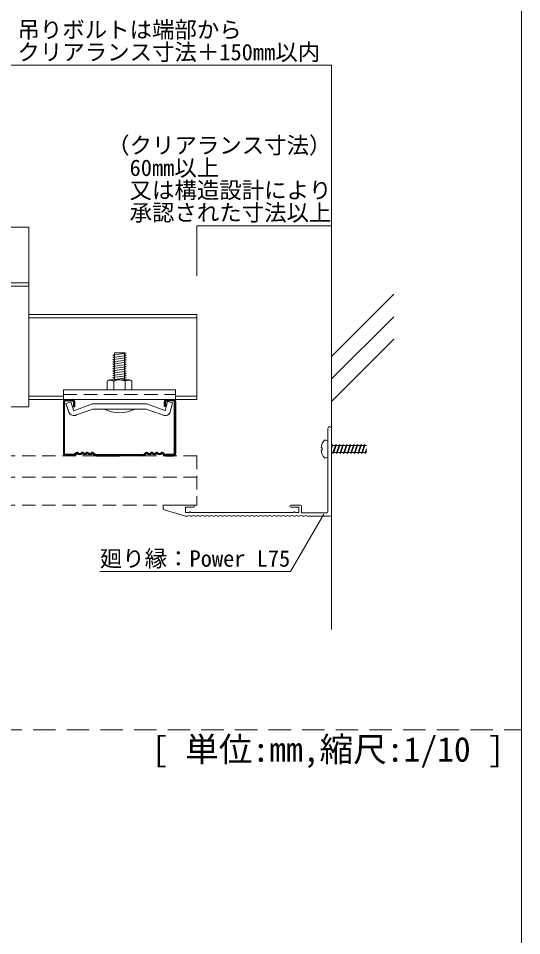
# Model space of a CAD drawing. Units: millimetres on the paper, enlarged 30 times, with parts at other scales. Extents: x -5790 to 5910, y -4184 to 4114.
# Drawn here: x 4563 to 5910, y -1687 to 767 of the extents above; entities that cross this region are included whole.
import ezdxf
from ezdxf.enums import TextEntityAlignment as Align

# ---------------------------------------------------------------- set-up
doc = ezdxf.new("R2010")
doc.units = ezdxf.units.MM
doc.header["$LTSCALE"] = 30
doc.linetypes.add('DASHED1', pattern=[1.8, 1.2, -0.6])
doc.linetypes.add('DASHED2', pattern=[3, 2, -1])
for name, color, linetype, lineweight in [('1-1_吊り材', 7, 'Continuous', 18), ('1-2_野縁受け', 3, 'Continuous', 18), ('1-3_野縁', 2, 'Continuous', 25), ('1-5_寸法', 4, 'Continuous', 9), ('1-6_文字', 7, 'Continuous', 18), ('1-9_躯体', 4, 'Continuous', 9), ('1-A_クリップ', 7, 'Continuous', 18), ('1-B_ビス', 3, 'Continuous', 18), ('1-C_パネル', 7, 'DASHED1', 18), ('1-D_見切り', 4, 'Continuous', 9), ('F-2', 3, 'Continuous', 18), ('F-6_文字', 7, 'Continuous', 18)]:
    doc.layers.add(name, color=color, linetype=linetype, lineweight=lineweight)
doc.styles.add('ＭＳ ゴシック', font='')
doc.styles.get('ＭＳ ゴシック').set_extended_font_data('MS Gothic')

msp = doc.modelspace()

# ---------------------------------------------------------------- linework, layer by layer
at = {"layer": '1-1_吊り材'}
for p, q in [((4410.8, 58.92), (4590.8, 58.92)), ((4410.8, 50.62), (4590.8, 50.62)), ((4590.8, -272.28), (4410.8, -272.28))]:
    msp.add_line(p, q, dxfattribs=at)
msp.add_lwpolyline([(4410.8, 207.72), (4590.8, 207.72), (4590.8, -272.28)], dxfattribs=at)
at = {"layer": '1-2_野縁受け'}
for p, q in [((4590.8, -25.08), (5040.8, -25.08)), ((4590.8, -34.68), (5040.8, -34.68)), ((4590.8, -243.48), (4683.96, -243.48)), ((4983.96, -243.48), (5040.8, -243.48)), ((4590.8, -253.08), (4683.96, -253.08))]:
    msp.add_line(p, q, dxfattribs=at)
msp.add_lwpolyline([(4983.96, -253.08), (5040.8, -253.08), (5040.8, -25.08)], dxfattribs=at)
at = {"layer": '1-3_野縁'}
for p, q in [((4683.96, -259.08), (4683.96, -396.82)), ((4686.96, -396.82), (4686.96, -259.08)), ((4689.96, -253.08), (4707.96, -253.08)), ((4707.96, -256.08), (4689.96, -256.08)), ((4710.96, -259.08), (4710.97, -271.08)), ((4713.97, -271.08), (4713.96, -259.08)), ((4953.96, -271.08), (4953.96, -259.08)), ((4956.96, -259.08), (4956.96, -271.08)), ((4959.96, -253.08), (4977.96, -253.08)), ((4977.96, -256.08), (4959.96, -256.08)), ((4980.96, -396.82), (4980.96, -259.08)), ((4983.96, -259.08), (4983.96, -396.82)), ((4710.97, -271.08), (4713.97, -271.08)), ((4956.96, -271.08), (4953.96, -271.08)), ((4689.96, -400.08), (4711.52, -400.08)), ((4711.52, -400.08), (4690.01, -400.08)), ((4711.52, -403.08), (4690.01, -403.08)), ((4711.52, -403.08), (4690.01, -403.08)), ((4717.88, -394.96), (4713.64, -399.2)), ((4713.64, -399.2), (4717.88, -394.96)), ((4720.01, -397.08), (4715.76, -401.33)), ((4720.01, -397.08), (4715.76, -401.33)), ((4762.01, -397.08), (4766.25, -401.33)), ((4764.13, -394.96), (4768.37, -399.2)), ((4770.4, -403.08), (4833.92, -403.08)), ((4770.49, -400.08), (4897.52, -400.08)), ((4897.44, -403.08), (4833.92, -403.08)), ((4903.89, -394.96), (4899.65, -399.2)), ((4906.01, -397.08), (4901.77, -401.33)), ((4948.01, -397.08), (4952.25, -401.33)), ((4948.01, -397.08), (4952.25, -401.33)), ((4950.13, -394.96), (4954.37, -399.2)), ((4954.37, -399.2), (4950.13, -394.96)), ((4956.49, -400.08), (4978.01, -400.08)), ((4977.96, -400.08), (4956.49, -400.08)), ((4956.49, -403.08), (4978.01, -403.08)), ((4956.49, -403.08), (4978.01, -403.08))]:
    msp.add_line(p, q, dxfattribs=at)
for centre, radius, start, end in [((4689.96, -259.08), 6, 90.00299, 180.00299), ((4689.96, -259.08), 3, 90, 180), ((4707.96, -259.08), 6, 0.00299, 90.00299), ((4707.96, -259.08), 3, 0.00699, 90), ((4959.96, -259.08), 6, 89.99699, 179.99699), ((4959.96, -259.08), 3, 90, 180), ((4977.96, -259.08), 6, 359.99699, 89.99699), ((4977.96, -259.08), 3, 0, 90), ((4689.96, -397.08), 6, 177.476, 270), ((4689.96, -397.08), 6, 177.476, 270), ((4689.96, -397.08), 3, 180, 270), ((4711.52, -397.08), 3, 270, 314.99998), ((4711.52, -397.08), 3, 269.99998, 314.99998), ((4711.52, -397.08), 6, 270, 315), ((4711.52, -397.08), 6, 270, 314.99998), ((4720.01, -397.08), 3, 46.39717, 135), ((4727.51, -389.21), 10.88, 226.39717, 313.60281), ((4727.51, -389.21), 7.88, 226.39717, 313.60281), ((4735.01, -397.08), 3, 36.86989, 133.60281), ((4741.01, -392.58), 7.5, 216.86989, 323.1301), ((4741.01, -392.58), 4.5, 216.86989, 323.1301), ((4747.01, -397.08), 3, 46.39717, 143.1301), ((4747.01, -397.08), 3, 36.86989, 143.1301), ((4754.51, -389.21), 10.88, 226.39717, 313.60281), ((4754.51, -389.21), 7.88, 226.39717, 313.60281), ((4762.01, -397.08), 3, 44.99998, 133.60281), ((4770.49, -397.08), 6, 225, 270), ((4770.49, -397.08), 3, 225, 270), ((4897.52, -397.08), 3, 270, 315), ((4897.52, -397.08), 6, 270, 315), ((4906.01, -397.08), 3, 46.39719, 135.00002), ((4913.51, -389.21), 10.88, 226.39719, 313.60283), ((4913.51, -389.21), 7.88, 226.39719, 313.60283), ((4921.01, -397.08), 3, 36.8699, 143.13011), ((4921.01, -397.08), 3, 36.8699, 133.60283), ((4927.01, -392.58), 7.5, 216.8699, 323.13011), ((4927.01, -392.58), 4.5, 216.8699, 323.13011), ((4933.01, -397.08), 3, 46.39719, 143.13011), ((4940.51, -389.21), 10.88, 226.39719, 313.60283), ((4940.51, -389.21), 7.88, 226.39719, 313.60283), ((4948.01, -397.08), 3, 45, 133.60283), ((4956.49, -397.08), 6, 225, 270), ((4956.49, -397.08), 6, 225.00002, 270), ((4956.49, -397.08), 3, 225.00002, 270), ((4956.49, -397.08), 3, 225, 270), ((4977.96, -397.08), 3, 270, 0), ((4977.97, -397.08), 6, 270, 2.524), ((4977.97, -397.08), 6, 269.99997, 2.524)]:
    msp.add_arc(centre, radius, start, end, dxfattribs=at)
at = {"layer": '1-5_寸法'}
for p, q in [((4500.8, 641.13), (5400.8, 641.13)), ((5400.8, 511.14), (5400.8, 641.13)), ((5040.8, 211.87), (5400.8, 211.87)), ((5040.8, 211.87), (5040.8, 77.79))]:
    msp.add_line(p, q, dxfattribs=at)
at = {"layer": '1-6_文字'}
for p, q in [((5291.13, -713.17), (5380.15, -558.98)), ((4781.13, -713.17), (5291.13, -713.17))]:
    msp.add_line(p, q, dxfattribs=at)
at = {"layer": '1-9_躯体'}
for p, q in [((5400.8, 576.74), (5400.8, -867.93)), ((5400.8, -137.83), (5567.35, 28.72)), ((5400.8, -197.83), (5567.35, -31.28)), ((5400.8, -257.83), (5567.35, -91.28))]:
    msp.add_line(p, q, dxfattribs=at)
at = {"layer": '1-A_クリップ'}
for p, q in [((4683.96, -227.28), (4683.96, -253.08)), ((4683.96, -227.28), (4983.96, -227.28)), ((4983.96, -253.08), (4983.96, -227.28)), ((4683.96, -253.08), (4983.96, -253.08)), ((4703.21, -259.02), (4690.25, -263.74)), ((4703.21, -259.02), (4690.25, -263.74)), ((4698.64, -286.81), (4690.25, -263.74)), ((4697.41, -283.43), (4690.25, -263.74)), ((4701.78, -252.97), (4692.78, -252.97)), ((4711.83, -282.69), (4703.21, -259.02)), ((4711.83, -282.69), (4703.21, -259.02)), ((4762.01, -264.42), (4711.83, -282.69)), ((4762.01, -264.42), (4833.96, -264.42)), ((4905.92, -264.42), (4833.96, -264.42)), ((4905.92, -264.42), (4833.96, -264.42)), ((4905.92, -264.42), (4833.96, -264.42)), ((4905.92, -264.42), (4950.33, -280.59)), ((4956.1, -282.69), (4962.62, -258.36)), ((4962.62, -258.36), (4975.95, -261.93)), ((4969.59, -285.64), (4975.95, -261.93)), ((4716.44, -295.03), (4762.62, -278.22)), ((4766.69, -278.22), (4762.62, -278.22)), ((4833.96, -278.22), (4766.69, -278.22)), ((4833.96, -278.22), (4901.24, -278.22)), ((4833.96, -278.22), (4892.34, -278.22)), ((4833.96, -278.22), (4888.83, -278.22)), ((4890.89, -278.22), (4901.24, -278.22)), ((4893.84, -278.22), (4905.31, -278.22)), ((4924.77, -285.31), (4905.31, -278.22)), ((4951.49, -295.03), (4920.33, -283.69)), ((4948.57, -279.95), (4956.1, -282.69))]:
    msp.add_line(p, q, dxfattribs=at)
at = {"layer": '1-A_クリップ', "linetype": 'DASHED1'}
msp.add_line((4683.96, -239.28), (4983.96, -239.28), dxfattribs=at)
at = {"layer": '1-A_クリップ', "color": 4, "lineweight": 9}
msp.add_line((4897.32, -278.22), (4887.25, -278.22), dxfattribs=at)
at = {"layer": '1-A_クリップ'}
for centre, start, end in [((4711.61, -282.09), 200, 300), ((4956.26, -282.07), 245, 345)]:
    msp.add_arc(centre, 13.8, start, end, dxfattribs=at)
at = {"layer": '1-B_ビス'}
for p, q in [((4851.96, -135.16), (4815.96, -140.22)), ((4815.96, -140.22), (4820.46, -142.59)), ((4851.96, -141.16), (4815.96, -146.22)), ((4815.96, -146.22), (4820.46, -148.59)), ((4851.96, -147.16), (4815.96, -152.22)), ((4820.46, -128.22), (4847.46, -128.22)), ((4820.46, -200.28), (4820.46, -128.22)), ((4851.96, -129.16), (4847.46, -128.22)), ((4847.46, -200.28), (4847.46, -128.39)), ((4851.96, -135.16), (4847.46, -132.79)), ((4851.96, -141.16), (4847.46, -138.79)), ((4851.96, -147.16), (4847.46, -144.79)), ((4815.96, -152.22), (4820.46, -154.59)), ((4851.96, -153.16), (4815.96, -158.22)), ((4815.96, -158.22), (4820.46, -160.59)), ((4851.96, -159.16), (4815.96, -164.22)), ((4815.96, -164.22), (4820.46, -166.59)), ((4851.96, -165.16), (4815.96, -170.22)), ((4815.96, -170.22), (4820.46, -172.59)), ((4851.96, -171.16), (4815.96, -176.22)), ((4851.96, -153.16), (4847.46, -150.79)), ((4851.96, -159.16), (4847.46, -156.79)), ((4851.96, -165.16), (4847.46, -162.79)), ((4851.96, -171.16), (4847.46, -168.79)), ((4815.96, -176.22), (4820.46, -178.59)), ((4851.96, -177.16), (4815.96, -182.22)), ((4815.96, -182.22), (4820.46, -184.59)), ((4851.96, -183.16), (4815.96, -188.22)), ((4815.96, -188.22), (4820.46, -190.59)), ((4851.96, -189.16), (4815.96, -194.22)), ((4815.96, -194.22), (4820.46, -196.59)), ((4815.96, -194.22), (4820.46, -196.59)), ((4851.96, -195.16), (4815.96, -200.22)), ((4851.96, -195.16), (4815.96, -200.22)), ((4851.96, -177.16), (4847.46, -174.79)), ((4851.96, -183.16), (4847.46, -180.79)), ((4851.96, -189.16), (4847.46, -186.79)), ((4851.96, -195.16), (4847.46, -192.79)), ((4851.96, -195.16), (4847.46, -192.79)), ((4800.96, -206.28), (4800.96, -227.28)), ((4804.98, -201.28), (4802.16, -202.69)), ((4804.98, -201.28), (4802.16, -202.69)), ((4806.96, -200.28), (4860.96, -200.28)), ((4809.12, -200.82), (4818.96, -203.29)), ((4809.12, -200.82), (4818.96, -203.29)), ((4818.96, -203.29), (4818.96, -203.38)), ((4818.96, -203.38), (4818.96, -227.28)), ((4847.29, -202.64), (4848.96, -203.24)), ((4847.29, -202.64), (4848.96, -203.24)), ((4850.29, -200.28), (4847.46, -198.79)), ((4850.29, -200.28), (4847.46, -198.79)), ((4858.84, -200.81), (4848.96, -203.24)), ((4858.84, -200.81), (4848.96, -203.24)), ((4848.96, -203.24), (4848.96, -227.28)), ((4862.93, -201.25), (4865.73, -202.63)), ((4862.93, -201.25), (4865.73, -202.63)), ((4866.96, -206.28), (4866.96, -227.28)), ((4800.96, -227.28), (4866.96, -227.28)), ((4875.96, -278.22), (4791.96, -278.22)), ((5391.2, -362.58), (5391.2, -407.58)), ((5376.2, -382.08), (5373.32, -382.08)), ((5376.2, -388.08), (5373.32, -388.08)), ((5376.2, -382.08), (5376.2, -388.08)), ((5402.15, -375.78), (5400.8, -375.78)), ((5401.93, -376.08), (5400.8, -379.2)), ((5403.78, -376.08), (5400.8, -384.27)), ((5404.08, -373.08), (5401.93, -376.08)), ((5404.08, -373.08), (5403.78, -376.08)), ((5411.75, -375.78), (5403.81, -375.78)), ((5411.53, -376.08), (5404.97, -394.08)), ((5413.38, -376.08), (5406.82, -394.08)), ((5413.68, -373.08), (5411.53, -376.08)), ((5413.68, -373.08), (5413.38, -376.08)), ((5421.35, -375.78), (5413.41, -375.78)), ((5421.13, -376.08), (5414.57, -394.08)), ((5422.98, -376.08), (5416.42, -394.08)), ((5423.28, -373.08), (5421.13, -376.08)), ((5423.28, -373.08), (5422.98, -376.08)), ((5430.95, -375.78), (5423.01, -375.78)), ((5430.73, -376.08), (5424.17, -394.08)), ((5432.58, -376.08), (5426.02, -394.08)), ((5432.88, -373.08), (5430.73, -376.08)), ((5432.88, -373.08), (5432.58, -376.08)), ((5440.55, -375.78), (5432.61, -375.78)), ((5440.33, -376.08), (5433.77, -394.08)), ((5442.18, -376.08), (5435.62, -394.08)), ((5442.48, -373.08), (5440.33, -376.08)), ((5442.48, -373.08), (5442.18, -376.08)), ((5450.15, -375.78), (5442.21, -375.78)), ((5449.93, -376.08), (5443.37, -394.08)), ((5451.78, -376.08), (5445.22, -394.08)), ((5452.08, -373.08), (5449.93, -376.08)), ((5452.08, -373.08), (5451.78, -376.08)), ((5459.75, -375.78), (5451.81, -375.78)), ((5459.53, -376.08), (5452.97, -394.08)), ((5461.38, -376.08), (5454.82, -394.08)), ((5461.68, -373.08), (5459.53, -376.08)), ((5461.68, -373.08), (5461.38, -376.08)), ((5469.35, -375.78), (5461.41, -375.78)), ((5469.13, -376.08), (5462.57, -394.08)), ((5470.98, -376.08), (5464.42, -394.08)), ((5471.28, -373.08), (5469.13, -376.08)), ((5471.28, -373.08), (5470.98, -376.08)), ((5478.95, -375.78), (5471.01, -375.78)), ((5478.73, -376.08), (5472.17, -394.08)), ((5480.58, -376.08), (5474.02, -394.08)), ((5480.88, -373.08), (5478.73, -376.08)), ((5480.88, -373.08), (5480.58, -376.08)), ((5488.55, -375.78), (5480.61, -375.78)), ((5488.33, -376.08), (5481.77, -394.08)), ((5490.18, -376.08), (5483.62, -394.08)), ((5490.48, -373.08), (5488.33, -376.08)), ((5490.48, -373.08), (5490.18, -376.08)), ((5490.21, -375.78), (5494.69, -375.78)), ((5491.37, -394.08), (5494.69, -384.96)), ((5493.22, -394.08), (5494.69, -390.04)), ((5404.94, -394.38), (5400.8, -394.38)), ((5404.97, -394.08), (5404.68, -397.08)), ((5406.82, -394.08), (5404.68, -397.08)), ((5414.54, -394.38), (5406.61, -394.38)), ((5414.57, -394.08), (5414.28, -397.08)), ((5416.42, -394.08), (5414.28, -397.08)), ((5424.14, -394.38), (5416.21, -394.38)), ((5424.17, -394.08), (5423.88, -397.08)), ((5426.02, -394.08), (5423.88, -397.08)), ((5433.74, -394.38), (5425.81, -394.38)), ((5433.77, -394.08), (5433.48, -397.08)), ((5435.62, -394.08), (5433.48, -397.08)), ((5443.34, -394.38), (5435.41, -394.38)), ((5443.37, -394.08), (5443.08, -397.08)), ((5445.22, -394.08), (5443.08, -397.08)), ((5452.94, -394.38), (5445.01, -394.38)), ((5452.97, -394.08), (5452.68, -397.08)), ((5454.82, -394.08), (5452.68, -397.08)), ((5462.54, -394.38), (5454.61, -394.38)), ((5462.57, -394.08), (5462.28, -397.08)), ((5464.42, -394.08), (5462.28, -397.08)), ((5472.14, -394.38), (5464.21, -394.38)), ((5472.17, -394.08), (5471.88, -397.08)), ((5474.02, -394.08), (5471.88, -397.08)), ((5481.74, -394.38), (5473.81, -394.38)), ((5481.77, -394.08), (5481.48, -397.08)), ((5483.62, -394.08), (5481.48, -397.08)), ((5491.34, -394.38), (5483.41, -394.38)), ((5491.37, -394.08), (5491.08, -397.08)), ((5493.22, -394.08), (5491.08, -397.08)), ((5493.01, -394.38), (5494.69, -394.38))]:
    msp.add_line(p, q, dxfattribs=at)
for points in [[(4851.96, -129.16), (4815.96, -134.22), (4820.46, -136.59)], [(5382.2, -361.08), (5386.7, -361.08), (5391.2, -362.58)], [(5391.2, -407.58), (5386.7, -409.08), (5382.2, -409.08)]]:
    msp.add_lwpolyline(points, dxfattribs=at)
for centre, radius, start, end in [((4806.96, -206.28), 6, 90, 180), ((4807.66, -206.64), 6, 75.94201, 116.60205), ((4807.66, -206.64), 6, 75.94201, 116.60205), ((4833.96, -239.29), 39, 70.01815, 112.61985), ((4833.96, -239.29), 39, 70.01815, 112.61985), ((4860.27, -206.63), 6, 63.73468, 103.86023), ((4860.27, -206.63), 6, 63.73468, 103.86023), ((4860.96, -206.28), 6, 0, 90), ((4833.96, -194.22), 93.92, 243.43494, 296.56505), ((5409.7, -385.08), 36.5, 138.88799, 175.28544), ((5409.7, -385.08), 36.5, 184.71456, 221.11232)]:
    msp.add_arc(centre, radius, start, end, dxfattribs=at)
at = {"layer": '1-C_パネル'}
for p, q in [((2629.02, -460.08), (5040.8, -460.08)), ((2629.02, -535.08), (5040.8, -535.08))]:
    msp.add_line(p, q, dxfattribs=at)
msp.add_lwpolyline([(2629.02, -403.08), (5040.8, -403.08), (5040.8, -535.08)], dxfattribs=at)
at = {"layer": '1-D_見切り'}
for p, q in [((5391.2, -383.28), (5391.2, -329.88)), ((5391.2, -552.48), (5391.2, -386.88)), ((5318, -535.08), (5292.8, -535.08)), ((5321, -555.48), (5321, -538.08)), ((5010.8, -541.08), (5031.8, -541.08)), ((5010.8, -554.88), (5010.8, -541.08)), ((5010.8, -554.88), (5021, -554.88)), ((5300, -554.88), (5024.6, -554.88)), ((5313.8, -541.08), (5292.8, -541.08)), ((5313.8, -554.88), (5303.6, -554.88)), ((5313.8, -554.88), (5313.8, -541.08)), ((5321, -555.48), (5388.2, -555.48)), ((5015.51, -565.08), (5010.8, -565.08)), ((5027.51, -565.08), (5024.08, -565.08)), ((5039.51, -565.08), (5036.08, -565.08)), ((5051.51, -565.08), (5048.08, -565.08)), ((5063.51, -565.08), (5060.08, -565.08)), ((5075.51, -565.08), (5072.08, -565.08)), ((5087.51, -565.08), (5084.08, -565.08)), ((5099.51, -565.08), (5096.08, -565.08)), ((5111.51, -565.08), (5108.08, -565.08)), ((5123.51, -565.08), (5120.08, -565.08)), ((5135.51, -565.08), (5132.08, -565.08)), ((5147.51, -565.08), (5144.08, -565.08)), ((5159.51, -565.08), (5156.08, -565.08)), ((5171.51, -565.08), (5168.08, -565.08)), ((5183.51, -565.08), (5180.08, -565.08)), ((5195.51, -565.08), (5192.08, -565.08)), ((5207.51, -565.08), (5204.08, -565.08)), ((5219.51, -565.08), (5216.08, -565.08)), ((5231.51, -565.08), (5228.08, -565.08)), ((5243.51, -565.08), (5240.08, -565.08)), ((5255.51, -565.08), (5252.08, -565.08)), ((5267.51, -565.08), (5264.08, -565.08)), ((5279.51, -565.08), (5276.08, -565.08)), ((5291.51, -565.08), (5288.08, -565.08)), ((5303.51, -565.08), (5300.08, -565.08)), ((5315.51, -565.08), (5312.08, -565.08)), ((5327.51, -565.08), (5324.08, -565.08)), ((5336.08, -565.08), (5397.8, -565.08))]:
    msp.add_line(p, q, dxfattribs=at)
msp.add_lwpolyline([(5010.8, -565.08), (4950.8, -547.08), (4950.8, -535.08), (5031.8, -535.08)], dxfattribs=at)
for centre, radius, start, end in [((5396, -329.88), 4.8, 0, 180), ((5031.8, -538.08), 3, 270, 90), ((5292.8, -538.08), 3, 90, 270), ((5318, -538.08), 3, 0, 90), ((5019.8, -569.28), 6, 44.427, 135.573), ((5022.8, -554.88), 1.8, 0, 180), ((5031.8, -569.28), 6, 44.427, 135.573), ((5043.8, -569.28), 6, 44.427, 135.573), ((5055.8, -569.28), 6, 44.427, 135.573), ((5067.8, -569.28), 6, 44.427, 135.573), ((5079.8, -569.28), 6, 44.427, 135.573), ((5091.8, -569.28), 6, 44.427, 135.573), ((5103.8, -569.28), 6, 44.427, 135.573), ((5115.8, -569.28), 6, 44.427, 135.573), ((5127.8, -569.28), 6, 44.427, 135.573), ((5139.8, -569.28), 6, 44.427, 135.573), ((5151.8, -569.28), 6, 44.427, 135.573), ((5163.8, -569.28), 6, 44.427, 135.573), ((5175.8, -569.28), 6, 44.427, 135.573), ((5187.8, -569.28), 6, 44.427, 135.573), ((5199.8, -569.28), 6, 44.427, 135.573), ((5211.8, -569.28), 6, 44.427, 135.573), ((5223.8, -569.28), 6, 44.427, 135.573), ((5235.8, -569.28), 6, 44.427, 135.573), ((5247.8, -569.28), 6, 44.427, 135.573), ((5259.8, -569.28), 6, 44.427, 135.573), ((5271.8, -569.28), 6, 44.427, 135.573), ((5283.8, -569.28), 6, 44.427, 135.573), ((5295.8, -569.28), 6, 44.427, 135.573), ((5301.8, -554.88), 1.8, 360, 180), ((5307.8, -569.28), 6, 44.427, 135.573), ((5319.8, -569.28), 6, 44.427, 135.573), ((5331.8, -569.28), 6, 44.427, 135.573), ((5388.2, -552.48), 3, 270, 0), ((5397.8, -562.08), 3, 270, 0)]:
    msp.add_arc(centre, radius, start, end, dxfattribs=at)
at = {"layer": 'F-2'}
msp.add_line((5909.72, 4113.86), (5909.72, -4136.14), dxfattribs=at)
at = {"layer": 'F-2', "linetype": 'DASHED2'}
msp.add_line((2082.69, -1136.14), (5909.72, -1136.14), dxfattribs=at)

# ---------------------------------------------------------------- texts
at = {"layer": '1-5_寸法', "style": 'ＭＳ ゴシック'}
for s, p in [('\u3000吊りボルトは端部から', (4500.8, 701.13)), ('\u3000クリアランス寸法＋150mm以内', (4500.8, 641.13)), ('（クリアランス寸法）', (4800.8, 391.87)), ('\u3000又は構造設計により', (4800.8, 271.87)), ('\u3000承認された寸法以上', (4800.8, 211.87))]:
    msp.add_text(s, height=43.99, dxfattribs=at).set_placement(p, align=Align.BOTTOM_LEFT)
at = {"layer": '1-6_文字', "color": 4, "style": 'ＭＳ ゴシック'}
for s, p in [('\u300060mm以上', (4800.8, 331.87)), ('廻り縁：Power L75', (4781.13, -713.17))]:
    msp.add_text(s, height=43.99, dxfattribs=at).set_placement(p, align=Align.BOTTOM_LEFT)
at = {"layer": 'F-6_文字', "style": 'ＭＳ ゴシック'}
msp.add_text('[ 単位:mm,縮尺:1/10 ] ', height=65.98, dxfattribs=at).set_placement((4919.72, -1241.14), align=Align.BOTTOM_LEFT)

doc.saveas('drawing.dxf')
